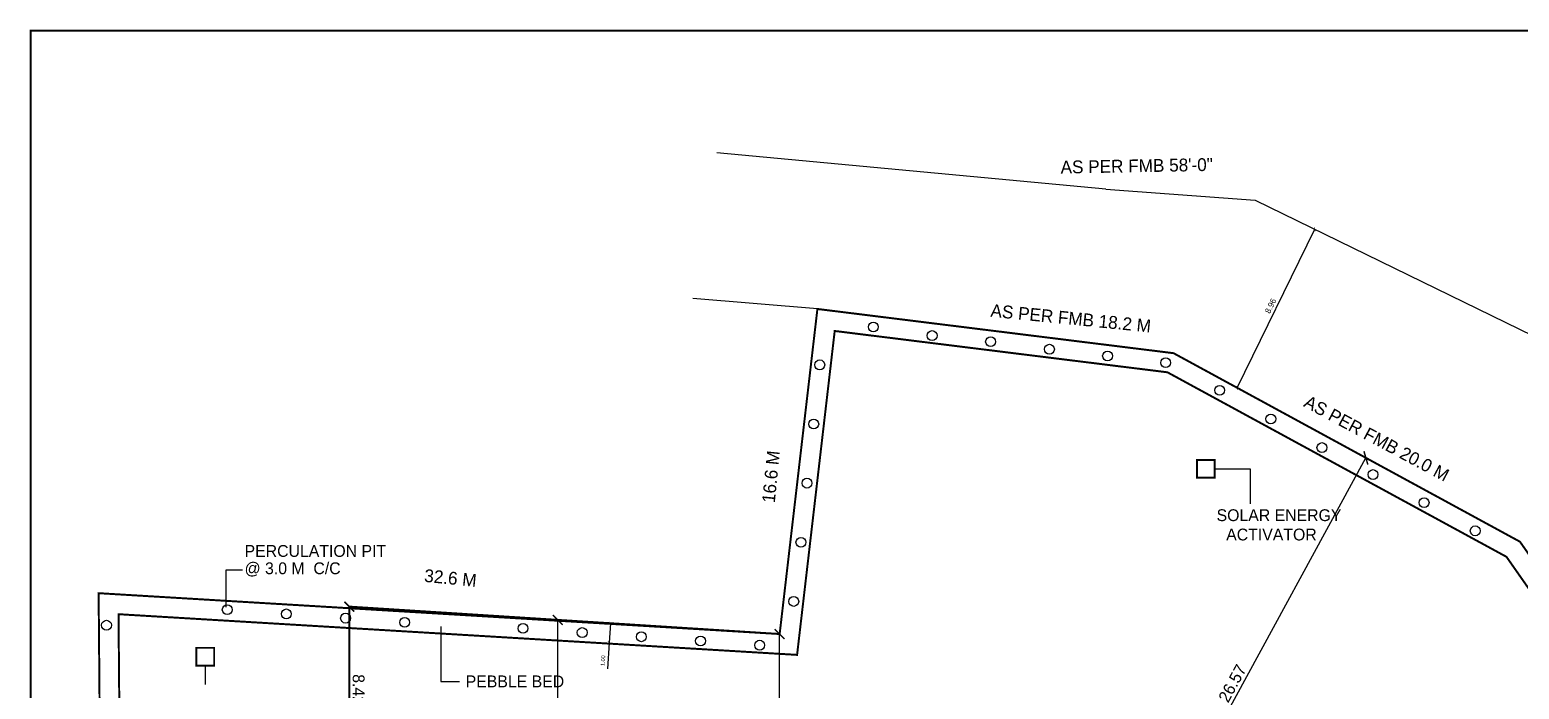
# Model space of a CAD drawing. Header units: metres. Extents: x 6101839 to 6102590, y -6659932 to -6659648.
# Drawn here: x 6101840.4 to 6101915.9, y -6659681 to -6659647.5 of the extents above; entities that cross this region are included whole.
import ezdxf

# ---------------------------------------------------------------- set-up
doc = ezdxf.new("R2010")
doc.units = ezdxf.units.M
doc.header["$LTSCALE"] = 500
doc.header["$MEASUREMENT"] = 0
doc.layers.get('0').update_dxf_attribs({"linetype": 'CONTINUOUS'})
doc.layers.get('Defpoints').update_dxf_attribs({"linetype": 'CONTINUOUS'})
for name, color, linetype in [('Area', 3, 'CONTINUOUS'), ('BLK_1_LVL_0_SIDE_SETBACK2', 102, 'CONTINUOUS'), ('ED', 30, 'CONTINUOUS'), ('FMB', 3, 'CONTINUOUS'), ('ID', 3, 'CONTINUOUS'), ('LVL', 1, 'CONTINUOUS'), ('PLOT_BOUNDARY', 70, 'CONTINUOUS'), ('RWH', 130, 'CONTINUOUS'), ('TEXT', 4, 'CONTINUOUS'), ('TITLE', 7, 'CONTINUOUS'), ('WAL', 1, 'CONTINUOUS')]:
    doc.layers.add(name, color=color, linetype=linetype)
doc.styles.add('GD', font='GOTHIC.TTF')
doc.styles.add('S2', font='GOTHIC.TTF')
doc.styles.add('USA TEXT', font='GOTHIC.TTF')
doc.dimstyles.new('1-100-ED', dxfattribs={"dimtxt": 0.2, "dimasz": 0.15, "dimexe": 0.18, "dimexo": 0.0625, "dimgap": 0.15, "dimtad": 1, "dimzin": 0, "dimdsep": 46, "dimtxsty": 'USA TEXT', "dimblk": 'ARCHTICK', "dimcen": 0.1, "dimse1": 1, "dimse2": 1, "dimclrd": 256, "dimclrt": 256, "dimadec": 0, "dimazin": 0, "dimtfac": 1, "dimtofl": 0, "dimtmove": 0, "dimatfit": 3, "dimldrblk": 'ARCHTICK', "dimfxl": 0.18, "dimtolj": 1, "dimtzin": 0, "dimarcsym": 0})
doc.dimstyles.new('1-100-ID', dxfattribs={"dimtxt": 0.3, "dimasz": 0.15, "dimexe": 0, "dimexo": 0, "dimgap": 0.15, "dimtad": 1, "dimzin": 3, "dimdsep": 46, "dimtxsty": 'GD', "dimblk": 'ARCHTICK', "dimcen": 0, "dimse1": 1, "dimse2": 1, "dimclrd": 252, "dimclrt": 3, "dimadec": 0, "dimazin": 0, "dimtfac": 1, "dimtix": 1, "dimtmove": 2, "dimatfit": 3, "dimldrblk": 'ARCHTICK', "dimfxl": 0, "dimtolj": 1, "dimtzin": 0, "dimarcsym": 0})
doc.dimstyles.new('Copy of 1-100-ID', dxfattribs={"dimtxt": 0.6, "dimasz": 0.5, "dimexe": 0, "dimexo": 0, "dimgap": 0.15, "dimtad": 1, "dimzin": 3, "dimdsep": 46, "dimtxsty": 'GD', "dimblk": 'ARCHTICK', "dimcen": 0, "dimse1": 1, "dimse2": 1, "dimclrd": 252, "dimclrt": 3, "dimadec": 0, "dimazin": 0, "dimtfac": 1, "dimtix": 1, "dimtmove": 2, "dimatfit": 3, "dimldrblk": 'ARCHTICK', "dimfxl": 0, "dimtolj": 1, "dimtzin": 0, "dimarcsym": 0})

# ---------------------------------------------------------------- blocks, each defined once
blk = doc.blocks.new('_ArchTick')
at = {"color": 0, "linetype": 'ByBlock', "const_width": 0.15}
blk.add_lwpolyline([(-0.5, -0.5), (0.5, 0.5)], dxfattribs=at)
blk = doc.blocks.new('*D5')
at = {"layer": 'Defpoints', "color": 0, "transparency": 16777216}
for p in [(6101869.099, -6659677.607), (6101869.814, -6659677.653), (6101869.035, -6659678.605)]:
    blk.add_point(p, dxfattribs=at)
at = {"layer": 'ED', "lineweight": -2, "transparency": 16777216}
for p, q in [((6101869.814, -6659677.653), (6101869.751, -6659678.651)), ((6101869.751, -6659678.651), (6101869.667, -6659679.962))]:
    blk.add_line(p, q, dxfattribs=at)
at = {"layer": 'ED', "lineweight": -2, "transparency": 16777216, "xscale": 0.15, "yscale": 0.15, "zscale": 0.15}
for p, rotation in [((6101869.814, -6659677.653), 86.3573429924581), ((6101869.751, -6659678.651), 266.3573429924581)]:
    blk.add_blockref('_ArchTick', p, dxfattribs=dict(at, rotation=rotation))
at = {"layer": 'ED', "transparency": 16777216, "insert": (6101869.438, -6659679.551), "char_height": 0.2, "attachment_point": 5, "rotation": 86.35734, "style": 'USA TEXT'}
blk.add_mtext('\\A1;1.00', dxfattribs=at)
blk = doc.blocks.new('*D12')
at = {"layer": 'Defpoints', "color": 0, "transparency": 16777216}
for p in [(6101905.535, -6659657.665), (6101905.661, -6659657.727), (6101901.721, -6659665.778)]:
    blk.add_point(p, dxfattribs=at)
at = {"layer": 'ID', "color": 252, "lineweight": -2, "transparency": 16777216}
blk.add_line((6101901.595, -6659665.716), (6101905.535, -6659657.665), dxfattribs=at)
at = {"layer": 'ID', "color": 252, "lineweight": -2, "transparency": 16777216, "xscale": 0.15, "yscale": 0.15, "zscale": 0.15}
for p, rotation in [((6101905.535, -6659657.665), 63.92304067480385), ((6101901.595, -6659665.716), 243.9230406748038)]:
    blk.add_blockref('_ArchTick', p, dxfattribs=dict(at, rotation=rotation))
at = {"layer": 'ID', "color": 3, "transparency": 16777216, "insert": (6101903.289, -6659661.555), "char_height": 0.3, "attachment_point": 5, "rotation": 63.92304, "style": 'GD'}
blk.add_mtext('\\A1;8.96', dxfattribs=at)
blk = doc.blocks.new('*D1039')
at = {"layer": 'Area', "color": 252, "lineweight": -2, "transparency": 16777216}
blk.add_line((6101856.574, -6659685.226), (6101856.574, -6659676.81), dxfattribs=at)
at = {"layer": 'Defpoints', "color": 0, "transparency": 16777216}
for p in [(6101856.574, -6659676.81), (6101856.574, -6659676.81), (6101856.574, -6659685.226)]:
    blk.add_point(p, dxfattribs=at)
at = {"layer": 'Area', "color": 252, "lineweight": -2, "transparency": 16777216, "xscale": 0.5, "yscale": 0.5, "zscale": 0.5}
for p, rotation in [((6101856.574, -6659676.81), 90.00265848430735), ((6101856.574, -6659685.226), 270.0026584843073)]:
    blk.add_blockref('_ArchTick', p, dxfattribs=dict(at, rotation=rotation))
at = {"layer": 'Area', "color": 3, "transparency": 16777216, "insert": (6101857.039, -6659681.018), "char_height": 0.6, "attachment_point": 5, "rotation": 270.00266, "style": 'GD'}
blk.add_mtext('\\A1;8.42', dxfattribs=at)
blk = doc.blocks.new('*D1040')
at = {"layer": 'Area', "color": 252, "lineweight": -2, "transparency": 16777216}
blk.add_line((6101867.141, -6659687.119), (6101867.141, -6659677.483), dxfattribs=at)
at = {"layer": 'Defpoints', "color": 0, "transparency": 16777216}
for p in [(6101867.141, -6659677.483), (6101867.141, -6659677.483), (6101867.141, -6659687.119)]:
    blk.add_point(p, dxfattribs=at)
at = {"layer": 'Area', "color": 252, "lineweight": -2, "transparency": 16777216, "xscale": 0.5, "yscale": 0.5, "zscale": 0.5}
for p, rotation in [((6101867.141, -6659677.483), 90.00045929750644), ((6101867.141, -6659687.119), 270.0004592975064)]:
    blk.add_blockref('_ArchTick', p, dxfattribs=dict(at, rotation=rotation))
at = {"layer": 'Area', "color": 3, "transparency": 16777216, "insert": (6101867.606, -6659682.301), "char_height": 0.6, "attachment_point": 5, "rotation": 270.00046, "style": 'GD'}
blk.add_mtext('\\A1;9.64', dxfattribs=at)
blk = doc.blocks.new('*D1041')
at = {"layer": 'Area', "color": 252, "lineweight": -2, "transparency": 16777216}
blk.add_line((6101878.394, -6659689.135), (6101878.394, -6659678.199), dxfattribs=at)
at = {"layer": 'Defpoints', "color": 0, "transparency": 16777216}
for p in [(6101878.394, -6659678.199), (6101878.394, -6659678.199), (6101878.394, -6659689.135)]:
    blk.add_point(p, dxfattribs=at)
at = {"layer": 'Area', "color": 252, "lineweight": -2, "transparency": 16777216, "xscale": 0.5, "yscale": 0.5, "zscale": 0.5}
for p, rotation in [((6101878.394, -6659678.199), 90), ((6101878.394, -6659689.135), 270)]:
    blk.add_blockref('_ArchTick', p, dxfattribs=dict(at, rotation=rotation))
at = {"layer": 'Area', "color": 3, "transparency": 16777216, "insert": (6101877.929, -6659683.667), "char_height": 0.6, "attachment_point": 5, "rotation": 90, "style": 'GD'}
blk.add_mtext('\\A1;10.94', dxfattribs=at)
blk = doc.blocks.new('*D1057')
at = {"layer": 'Defpoints', "color": 0, "transparency": 16777216}
for p in [(6101908.122, -6659669.263), (6101908.122, -6659669.263), (6101895.409, -6659692.589)]:
    blk.add_point(p, dxfattribs=at)
at = {"layer": 'ID', "color": 252, "lineweight": -2, "transparency": 16777216}
blk.add_line((6101895.409, -6659692.589), (6101908.122, -6659669.263), dxfattribs=at)
at = {"layer": 'ID', "color": 252, "lineweight": -2, "transparency": 16777216, "xscale": 0.5, "yscale": 0.5, "zscale": 0.5}
for p, rotation in [((6101908.122, -6659669.263), 61.40853879800409), ((6101895.409, -6659692.589), 241.4085387980041)]:
    blk.add_blockref('_ArchTick', p, dxfattribs=dict(at, rotation=rotation))
at = {"layer": 'ID', "color": 3, "transparency": 16777216, "insert": (6101901.357, -6659680.703), "char_height": 0.6, "attachment_point": 5, "rotation": 61.40854, "style": 'GD'}
blk.add_mtext('\\A1;26.57', dxfattribs=at)

msp = doc.modelspace()

# ---------------------------------------------------------------- linework, layer by layer
at = {"layer": 'Area', "linetype": 'ByBlock'}
for p, q in [((6101900.46076, -6659669.8147), (6101902.25266, -6659669.8147)), ((6101902.25266, -6659669.8147), (6101902.25266, -6659671.59551)), ((6101849.269, -6659679.8), (6101849.269, -6659680.75883))]:
    msp.add_line(p, q, dxfattribs=at)
at = {"layer": 'BLK_1_LVL_0_SIDE_SETBACK2', "const_width": 0.1}
msp.add_lwpolyline([(6101923.50616, -6659684.33051), (6101915.93612, -6659673.51689), (6101898.3709, -6659663.95326), (6101880.30969, -6659661.70982), (6101878.39445, -6659678.19896), (6101856.57365, -6659676.80983), (6101856.57404, -6659685.2263), (6101864.97534, -6659686.73106), (6101864.00089, -6659692.17336), (6101866.16589, -6659692.56218), (6101867.14064, -6659687.11898), (6101887.05389, -6659690.68575), (6101886.07868, -6659696.12791), (6101888.24445, -6659696.51584), (6101888.83253, -6659693.23267), (6101892.92738, -6659693.96613), (6101892.33951, -6659697.24934), (6101894.50505, -6659697.63723), (6101895.40912, -6659692.5887), (6101915.32216, -6659696.15552), (6101914.20827, -6659702.37427), (6101917.29764, -6659702.37427)], dxfattribs=at)
at = {"layer": 'ED', "linetype": 'ByBlock'}
for p, q in [((6101861.21386, -6659677.82538), (6101861.21386, -6659680.60227)), ((6101861.21386, -6659680.60227), (6101862.15393, -6659680.60227))]:
    msp.add_line(p, q, dxfattribs=at)
at = {"layer": 'ED', "const_width": 0.1}
msp.add_lwpolyline([(6101922.80149, -6659685.06762), (6101915.25162, -6659674.28282), (6101898.05935, -6659664.92225), (6101881.18672, -6659662.82644), (6101879.27825, -6659679.25725), (6101844.86943, -6659677.19404), (6101845.18985, -6659714.81785), (6101845.50937, -6659752.33687), (6101858.84815, -6659750.3559), (6101868.32202, -6659754.27031), (6101890.42147, -6659752.53809), (6101887.10969, -6659773.66308), (6101889.1896, -6659778.63647), (6101902.52391, -6659781.42184), (6101916.96084, -6659761.26806)], dxfattribs=at)
at = {"layer": 'FMB', "const_width": 0.1}
msp.add_lwpolyline([(6102001.8352, -6659729.72542), (6102000.65311, -6659722.05086), (6101986.34339, -6659731.22865), (6101979.26746, -6659729.89776), (6101965.21899, -6659719.97402), (6101946.46779, -6659698.91144), (6101923.50616, -6659684.33051), (6101915.93612, -6659673.51689), (6101898.3709, -6659663.95326), (6101880.30969, -6659661.70982), (6101878.39445, -6659678.19896), (6101843.86031, -6659676.12777), (6101844.51945, -6659753.52496), (6101858.73444, -6659751.39092), (6101868.16145, -6659755.28596), (6101889.23745, -6659753.63396), (6101886.07793, -6659773.78781), (6101888.47005, -6659779.50775), (6101902.95735, -6659782.53396), (6101917.39945, -6659762.37296), (6102009.64671, -6659780.44071), (6102001.8352, -6659729.72542)], dxfattribs=at)
at = {"layer": 'ID', "linetype": 'ByBlock'}
for p, q in [((6101850.31981, -6659676.83522), (6101850.31981, -6659674.94366)), ((6101850.31981, -6659674.94366), (6101851.16003, -6659674.94366))]:
    msp.add_line(p, q, dxfattribs=at)
at = {"layer": 'ID'}
for centre in [(6101883.14275, -6659662.62268), (6101886.12779, -6659663.0604), (6101889.0911, -6659663.3692), (6101892.07435, -6659663.75222), (6101880.42864, -6659664.54535), (6101895.02283, -6659664.09416), (6101897.97131, -6659664.4361), (6101900.71105, -6659665.83554), (6101880.1236, -6659667.54535), (6101903.30205, -6659667.28856), (6101905.89305, -6659668.74157), (6101879.78137, -6659670.54535), (6101908.48405, -6659670.11036), (6101911.07505, -6659671.53258), (6101879.47357, -6659673.54535), (6101913.66604, -6659672.96409), (6101879.10936, -6659676.54535), (6101850.38217, -6659676.96626), (6101853.38217, -6659677.17977), (6101856.38217, -6659677.39329), (6101844.26011, -6659677.75236), (6101859.38217, -6659677.6068), (6101865.38217, -6659677.91146), (6101868.38217, -6659678.12498), (6101871.38217, -6659678.33849), (6101874.38217, -6659678.552), (6101877.38217, -6659678.76552)]:
    msp.add_circle(centre, 0.25, dxfattribs=at)
at = {"layer": 'LVL', "linetype": 'ByBlock', "ltscale": 6}
for p, q in [((6101894.92782, -6659655.63273), (6101875.208, -6659653.7965)), ((6101894.92782, -6659655.63273), (6101902.51207, -6659656.18564)), ((6101902.51207, -6659656.18564), (6101916.59703, -6659663.07877)), ((6101880.30969, -6659661.70982), (6101873.9945, -6659661.1775))]:
    msp.add_line(p, q, dxfattribs=at)
at = {"layer": 'PLOT_BOUNDARY', "linetype": 'ByBlock', "const_width": 0.1}
msp.add_lwpolyline([(6102001.8352, -6659729.72542), (6102000.65311, -6659722.05086), (6101986.34339, -6659731.22865), (6101979.26746, -6659729.89776), (6101965.21899, -6659719.97402), (6101946.46779, -6659698.91144), (6101923.50616, -6659684.33051), (6101915.93612, -6659673.51689), (6101898.3709, -6659663.95326), (6101880.30969, -6659661.70982), (6101878.39445, -6659678.19896), (6101843.86031, -6659676.12777), (6101844.51945, -6659753.52496), (6101858.73444, -6659751.39092), (6101868.16145, -6659755.28596), (6101889.23745, -6659753.63396), (6101886.07793, -6659773.78781), (6101888.47005, -6659779.50775), (6101902.95735, -6659782.53396), (6101917.39945, -6659762.37296), (6102009.64671, -6659780.44071)], close=True, dxfattribs=at)
at = {"layer": 'RWH', "const_width": 0.1}
for points in [[(6101923.50616, -6659684.33051), (6101915.93612, -6659673.51689), (6101898.3709, -6659663.95326), (6101880.30969, -6659661.70982), (6101878.39445, -6659678.19896), (6101843.86031, -6659676.12777), (6101844.51945, -6659753.52496), (6101858.73444, -6659751.39092), (6101868.16145, -6659755.28596), (6101889.23745, -6659753.63396), (6101886.07793, -6659773.78781), (6101888.47005, -6659779.50775), (6101902.95735, -6659782.53396), (6101917.39945, -6659762.37296)], [(6101916.96084, -6659761.26806), (6101902.52391, -6659781.42184), (6101889.1896, -6659778.63647), (6101887.10969, -6659773.66308), (6101890.42147, -6659752.53809), (6101868.32202, -6659754.27031), (6101858.84815, -6659750.3559), (6101845.50937, -6659752.33687), (6101845.18985, -6659714.81785), (6101844.86943, -6659677.19404), (6101879.27825, -6659679.25725), (6101881.18672, -6659662.82644), (6101898.05935, -6659664.92225), (6101915.25162, -6659674.28282), (6101922.80149, -6659685.06762)]]:
    msp.add_lwpolyline(points, dxfattribs=at)
at = {"layer": 'TITLE', "const_width": 0.1}
for points in [[(6101899.56076, -6659670.2647), (6101900.46076, -6659670.2647), (6101900.46076, -6659669.3647), (6101899.56076, -6659669.3647)], [(6101848.819, -6659679.8), (6101849.719, -6659679.8), (6101849.719, -6659678.9), (6101848.819, -6659678.9)]]:
    msp.add_lwpolyline(points, close=True, dxfattribs=at)
at = {"layer": 'WAL', "linetype": 'Continuous', "ltscale": 0.25, "const_width": 0.1}
msp.add_lwpolyline([(6101840.4195, -6659647.59697), (6101840.4195, -6659787.0605), (6102038.81, -6659787.0605), (6102038.81, -6659647.59697)], close=True, dxfattribs=at)

# ---------------------------------------------------------------- texts
at = {"layer": 'TEXT', "color": 7, "style": 'S2'}
for s, rotation, p in [('AS PER FMB 58\'-0"', 1.0308273, (6101892.64668, -6659654.84309)), ('AS PER FMB 18.2 M', 354.3476585, (6101889.06689, -6659662.10178)), ('AS PER FMB 20.0 M', 331.8013774, (6101904.91745, -6659666.63396)), ('16.6 M', 84.3476585, (6101878.14641, -6659671.57433)), ('32.6 M', 354.3476585, (6101860.34953, -6659675.54875))]:
    msp.add_text(s, height=0.65, rotation=rotation, dxfattribs=at).set_placement(p)
at = {"layer": 'TEXT', "style": 'GD'}
for s, p in [('SOLAR ENERGY', (6101900.55209, -6659672.47114)), ('ACTIVATOR', (6101901.03857, -6659673.45236)), ('PERCULATION PIT', (6101851.26152, -6659674.28551)), ('@ 3.0 M  C/C   ', (6101851.26152, -6659675.16422)), ('PEBBLE BED', (6101862.47425, -6659680.90115))]:
    msp.add_text(s, height=0.6, dxfattribs=at).set_placement(p)

# ---------------------------------------------------------------- dimensions: what is measured, and where the dimension line sits
at = {"layer": 'Area'}
for p1, p2, distance, picture, middle in [((6101856.57443, -6659685.2263), (6101856.57404, -6659676.80983), 0.00039, '*D1039', (6101857.03894, -6659681.01804)), ((6101867.14072, -6659687.11855), (6101867.14064, -6659677.48252), 0, '*D1040', (6101867.60577, -6659682.30053)), ((6101878.39445, -6659689.13471), (6101878.39445, -6659678.19896), 0, '*D1041', (6101877.92936, -6659683.66684))]:
    dim = msp.add_aligned_dim(p1=p1, p2=p2, distance=distance, dimstyle='Copy of 1-100-ID', dxfattribs=at)
    dim.commit()
    dim.dimension.update_dxf_attribs({"geometry": picture, "text_midpoint": middle})
at = {"layer": 'ED'}
dim = msp.add_linear_dim(base=(6101869.81406, -6659677.65272), p1=(6101869.03537, -6659678.60517), p2=(6101869.0989, -6659677.60719), angle=86.357343, dimstyle='1-100-ED', dxfattribs=at)
dim.commit()
dim.dimension.update_dxf_attribs({"geometry": '*D5', "text_midpoint": (6101869.69217, -6659679.56731), "dimtype": 161})
at = {"layer": 'ID'}
dim = msp.add_aligned_dim(p1=(6101901.72149, -6659665.77754), p2=(6101905.66143, -6659657.72693), distance=0.14074, dimstyle='1-100-ID', override={"dimfxl": 0.18}, dxfattribs=at)
dim.commit()
dim.dimension.update_dxf_attribs({"geometry": '*D12', "text_midpoint": (6101903.28881, -6659661.55518)})
dim = msp.add_aligned_dim(p1=(6101895.40912, -6659692.5887), p2=(6101908.12241, -6659669.26261), distance=0, dimstyle='Copy of 1-100-ID', dxfattribs=at)
dim.commit()
dim.dimension.update_dxf_attribs({"geometry": '*D1057', "text_midpoint": (6101901.35739, -6659680.70308)})

doc.saveas('drawing.dxf')
